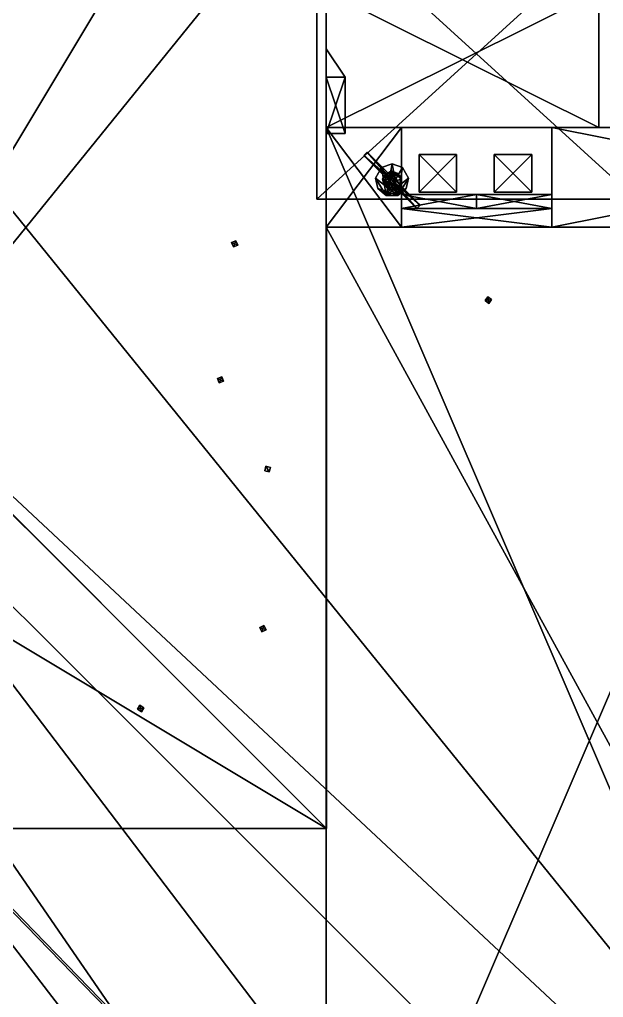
# Model space of a CAD drawing. Extents: x -6144 to 9632, y -5120 to 9632.
# Drawn here: x -3333 to -2836, y 880 to 1713 of the extents above; entities that cross this region are included whole.
import ezdxf

# ---------------------------------------------------------------- set-up
doc = ezdxf.new("R2010")
doc.units = 0

msp = doc.modelspace()

# ---------------------------------------------------------------- meshes
at = {"layer": 'OBJECT000', "color": 50}
mesh = msp.add_polyface(dxfattribs=at)
corners = [(-4793, 405, -10688), (-4793, 2667, -10688), (-4793, 2667, 4992), (-4793, 405, 4992), (-2375, 2667, -10688), (-2375, 405, -10688), (-2375, 405, 4992), (-2375, 2667, 4992), (-2453, 327, -10688), (-4715.010742, 327, -10688), (-4715.010742, 327, 4992), (-2453, 327, 4992), (-4715, 2745, -10688), (-2453, 2745, -10688), (-2453, 2745, 4992), (-4715, 2745, 4992)]
mesh.append_faces([[corners[k] for k in face] for face in [(1, 3, 0), (5, 7, 4), (9, 11, 8), (13, 15, 12), (0, 12, 1), (2, 10, 3), (1, 15, 2), (9, 3, 10), (5, 11, 6), (13, 7, 14)]], dxfattribs={"vtx0": -1})
mesh.append_faces([[corners[k] for k in face] for face in [(0, 8, 5), (0, 5, 4), (0, 4, 13), (0, 13, 12), (2, 14, 7), (2, 7, 6), (2, 6, 11), (2, 11, 10)]], dxfattribs={"vtx0": -1, "vtx2": -1})
mesh.append_faces([[corners[k] for k in face] for face in [(1, 2, 3), (5, 6, 7), (9, 10, 11), (13, 14, 15), (0, 9, 8), (2, 15, 14), (1, 12, 15), (9, 0, 3), (5, 8, 11), (13, 4, 7)]], dxfattribs={"vtx2": -1})
at = {"layer": 'OBJECT002', "color": 50}
mesh = msp.add_polyface(dxfattribs=at)
corners = [(-4715, 405, 5104), (-4715, 405, 4992), (-4715, 2667, 4992), (-4715, 2667, 5104), (-3072, 2667, 5104), (-3072, 2667, 4992), (-3072, 405, 4992), (-3072, 405, 5104)]
mesh.append_faces([[corners[k] for k in face] for face in [(1, 3, 0), (5, 7, 4), (6, 0, 7), (2, 4, 3), (1, 5, 2), (3, 7, 0)]], dxfattribs={"vtx0": -1})
mesh.append_faces([[corners[k] for k in face] for face in [(1, 2, 3), (5, 6, 7), (6, 1, 0), (2, 5, 4), (1, 6, 5), (3, 4, 7)]], dxfattribs={"vtx2": -1})
at = {"layer": 'OBJECT073', "color": 50}
mesh = msp.add_polyface(dxfattribs=at)
corners = [(-3072, 405, 5104), (-3072, 405, 4992), (-3072, 1536, 4992), (-3072, 1536, 5104), (-2453, 1536, 5104), (-2453, 1536, 4992), (-2453, 405, 4992), (-2453, 405, 5104)]
mesh.append_faces([[corners[k] for k in face] for face in [(1, 3, 0), (5, 7, 4), (6, 0, 7), (2, 4, 3), (1, 5, 2), (3, 7, 0)]], dxfattribs={"vtx0": -1})
mesh.append_faces([[corners[k] for k in face] for face in [(1, 2, 3), (5, 6, 7), (6, 1, 0), (2, 5, 4), (1, 6, 5), (3, 4, 7)]], dxfattribs={"vtx2": -1})
at = {"layer": 'OBJECT1075', "color": 50}
mesh = msp.add_polyface(dxfattribs=at)
corners = [(-3123.410156, 1332.451172, 5120), (-3119.546875, 1331.410156, 5120), (-3119.546875, 1331.410156, 5312), (-3123.409668, 1332.45105, 5312), (-3124.451172, 1328.590332, 5120), (-3120.583984, 1327.546875, 5120), (-3124.451172, 1328.585938, 5312), (-3120.587402, 1327.549194, 5312)]
mesh.append_faces([[corners[k] for k in face] for face in [(1, 3, 0), (0, 5, 1), (3, 7, 6), (1, 7, 2), (0, 6, 4), (4, 7, 5)]], dxfattribs={"vtx0": -1})
mesh.append_faces([[corners[k] for k in face] for face in [(1, 2, 3), (0, 4, 5), (3, 2, 7), (1, 5, 7), (0, 3, 6), (4, 6, 7)]], dxfattribs={"vtx2": -1})
at = {"layer": 'OBJECT1145', "color": 50}
mesh = msp.add_polyface(dxfattribs=at)
corners = [(-3163.16748, 1403.42981, 5312), (-3163.16748, 1403.42981, 5120), (-3164.568359, 1407.173462, 5120), (-3164.568604, 1407.174438, 5312), (-3160.829834, 1408.572388, 5312), (-3160.830322, 1408.571167, 5120), (-3159.429932, 1404.831177, 5120), (-3159.429199, 1404.831543, 5312)]
mesh.append_faces([[corners[k] for k in face] for face in [(1, 3, 0), (5, 7, 4), (2, 4, 3), (6, 0, 7), (1, 5, 2), (3, 7, 0)]], dxfattribs={"vtx0": -1})
mesh.append_faces([[corners[k] for k in face] for face in [(1, 2, 3), (5, 6, 7), (2, 5, 4), (6, 1, 0), (1, 6, 5), (3, 4, 7)]], dxfattribs={"vtx2": -1})
at = {"layer": 'OBJECT1161', "color": 50}
mesh = msp.add_polyface(dxfattribs=at)
corners = [(-3011.203857, 1581.711914, 5120), (-3016.53125, 1584, 5120), (-3020.80127, 1581.710327, 5120), (-3024, 1577.139648, 5120), (-3022.929932, 1572.572021, 5120), (-3018.667969, 1568, 5120), (-3013.332031, 1568, 5120), (-3009.068848, 1571.433716, 5120), (-3008, 1577.136963, 5120), (-3018.669189, 1568, 5776), (-3022.929688, 1572.570313, 5776), (-3024, 1577.140015, 5776), (-3020.797852, 1581.712036, 5776), (-3016.529541, 1584, 5776), (-3011.204102, 1581.713135, 5776), (-3008, 1577.137451, 5776), (-3009.070557, 1571.432251, 5776), (-3013.332031, 1568, 5776)]
mesh.append_faces([[corners[k] for k in face] for face in [(1, 8, 0), (10, 17, 9), (0, 13, 1), (4, 9, 5), (3, 10, 4), (2, 11, 3), (1, 12, 2), (7, 15, 8), (6, 16, 7), (8, 14, 0), (5, 17, 6)]], dxfattribs={"vtx0": -1})
mesh.append_faces([[corners[k] for k in face] for face in [(1, 3, 4), (1, 4, 5), (1, 5, 6), (1, 6, 7), (1, 7, 8), (10, 12, 13), (10, 13, 14), (10, 14, 15), (10, 15, 16), (10, 16, 17)]], dxfattribs={"vtx0": -1, "vtx2": -1})
mesh.append_faces([[corners[k] for k in face] for face in [(1, 2, 3), (10, 11, 12), (0, 14, 13), (4, 10, 9), (3, 11, 10), (2, 12, 11), (1, 13, 12), (7, 16, 15), (6, 17, 16), (8, 15, 14), (5, 9, 17)]], dxfattribs={"vtx2": -1})
at = {"layer": 'OBJECT1223', "color": 50}
mesh = msp.add_polyface(dxfattribs=at)
corners = [(-2993, 1598, 4992), (-2993, 1566, 4992), (-2961, 1566, 4992), (-2961, 1598, 4992), (-2993, 1566, 4996), (-2993, 1598, 4996), (-2961, 1598, 4996), (-2961, 1566, 4996)]
mesh.append_faces([[corners[k] for k in face] for face in [(1, 3, 0), (5, 7, 4), (0, 4, 1), (2, 6, 3), (1, 7, 2), (3, 5, 0)]], dxfattribs={"vtx0": -1})
mesh.append_faces([[corners[k] for k in face] for face in [(1, 2, 3), (5, 6, 7), (0, 5, 4), (2, 7, 6), (1, 4, 7), (3, 6, 5)]], dxfattribs={"vtx2": -1})
at = {"layer": 'OBJECT1240', "color": 50}
mesh = msp.add_polyface(dxfattribs=at)
corners = [(-3230.638672, 1128.757813, 5120), (-3232.755859, 1125.363281, 5120), (-3229.360352, 1123.241699, 5120), (-3227.239014, 1126.640503, 5120), (-3227.242188, 1126.636719, 5312), (-3229.359375, 1123.246094, 5312), (-3232.759766, 1125.358887, 5312), (-3230.638672, 1128.760498, 5312)]
mesh.append_faces([[corners[k] for k in face] for face in [(1, 3, 0), (5, 7, 4), (2, 4, 3), (0, 6, 1), (1, 5, 2), (3, 7, 0)]], dxfattribs={"vtx0": -1})
mesh.append_faces([[corners[k] for k in face] for face in [(1, 2, 3), (5, 6, 7), (2, 5, 4), (0, 7, 6), (1, 6, 5), (3, 4, 7)]], dxfattribs={"vtx2": -1})
at = {"layer": 'OBJECT1340', "color": 50}
mesh = msp.add_polyface(dxfattribs=at)
corners = [(-3128.669922, 1194.941406, 5120), (-3126.939453, 1191.332031, 5120), (-3123.328125, 1193.066406, 5120), (-3125.056152, 1196.672241, 5120), (-3126.941406, 1191.332031, 5312), (-3128.670654, 1194.940796, 5312), (-3125.058594, 1196.667969, 5312), (-3123.330078, 1193.0625, 5312)]
mesh.append_faces([[corners[k] for k in face] for face in [(1, 3, 0), (5, 7, 4), (2, 6, 3), (0, 4, 1), (1, 7, 2), (3, 5, 0)]], dxfattribs={"vtx0": -1})
mesh.append_faces([[corners[k] for k in face] for face in [(1, 2, 3), (5, 6, 7), (2, 7, 6), (0, 5, 4), (1, 4, 7), (3, 6, 5)]], dxfattribs={"vtx2": -1})
at = {"layer": 'OBJECT1473', "color": 50}
mesh = msp.add_polyface(dxfattribs=at)
corners = [(-3037.210938, 1600.039063, 5618), (-3040.035156, 1597.214844, 5618), (-2994.789063, 1551.964844, 5618), (-2991.962891, 1554.790894, 5618), (-3040.035156, 1597.210938, 5630), (-3037.208984, 1600.037109, 5630), (-2991.960938, 1554.789063, 5630), (-2994.792969, 1551.957031, 5630)]
mesh.append_faces([[corners[k] for k in face] for face in [(1, 3, 0), (5, 7, 4), (2, 6, 3), (0, 4, 1), (1, 7, 2), (3, 5, 0)]], dxfattribs={"vtx0": -1})
mesh.append_faces([[corners[k] for k in face] for face in [(1, 2, 3), (5, 6, 7), (2, 7, 6), (0, 5, 4), (1, 4, 7), (3, 6, 5)]], dxfattribs={"vtx2": -1})
at = {"layer": 'OBJECT1491', "color": 50}
mesh = msp.add_polyface(dxfattribs=at)
corners = [(-3011, 1563, 5690), (-3021, 1563, 5690), (-3021, 1563, 5696), (-3011, 1563, 5696), (-3004, 1569, 5690), (-3002, 1578, 5690), (-3007, 1587, 5690), (-3016, 1590, 5690), (-3025, 1587, 5690), (-3030, 1578, 5690), (-3028, 1569, 5690), (-3028, 1569, 5696), (-3030, 1578, 5696), (-3025, 1587, 5696), (-3016, 1590, 5696), (-3007, 1587, 5696), (-3002, 1578, 5696), (-3004, 1569, 5696)]
mesh.append_faces([[corners[k] for k in face] for face in [(1, 3, 0), (0, 10, 1), (2, 17, 3), (6, 14, 7), (1, 11, 2), (9, 11, 10), (8, 12, 9), (7, 13, 8), (4, 16, 5), (0, 17, 4), (5, 15, 6)]], dxfattribs={"vtx0": -1})
mesh.append_faces([[corners[k] for k in face] for face in [(0, 5, 6), (0, 6, 7), (0, 7, 8), (0, 8, 9), (0, 9, 10), (2, 12, 13), (2, 13, 14), (2, 14, 15), (2, 15, 16), (2, 16, 17)]], dxfattribs={"vtx0": -1, "vtx2": -1})
mesh.append_faces([[corners[k] for k in face] for face in [(1, 2, 3), (0, 4, 5), (2, 11, 12), (6, 15, 14), (1, 10, 11), (9, 12, 11), (8, 13, 12), (7, 14, 13), (4, 17, 16), (0, 3, 17), (5, 16, 15)]], dxfattribs={"vtx2": -1})
at = {"layer": 'OBJECT1525', "color": 50}
mesh = msp.add_polyface(dxfattribs=at)
corners = [(-2929, 1566, 4996), (-2929, 1566, 4992), (-2929, 1598, 4992), (-2929, 1598, 4996), (-2897, 1598, 4996), (-2897, 1598, 4992), (-2897, 1566, 4992), (-2897, 1566, 4996)]
mesh.append_faces([[corners[k] for k in face] for face in [(1, 3, 0), (5, 7, 4), (6, 0, 7), (2, 4, 3), (1, 5, 2), (3, 7, 0)]], dxfattribs={"vtx0": -1})
mesh.append_faces([[corners[k] for k in face] for face in [(1, 2, 3), (5, 6, 7), (6, 1, 0), (2, 5, 4), (1, 6, 5), (3, 4, 7)]], dxfattribs={"vtx2": -1})
at = {"layer": 'OBJECT1623', "color": 50}
mesh = msp.add_polyface(dxfattribs=at)
corners = [(-2931.210938, 1474.4375, 5120), (-2934.442139, 1476.78833, 5120), (-2936.792969, 1473.558594, 5120), (-2933.566406, 1471.210938, 5120), (-2933.558594, 1471.210938, 5312), (-2936.789307, 1473.561768, 5312), (-2934.441406, 1476.789063, 5312), (-2931.214844, 1474.441406, 5312)]
mesh.append_faces([[corners[k] for k in face] for face in [(1, 3, 0), (5, 7, 4), (0, 6, 1), (2, 4, 3), (3, 7, 0), (1, 5, 2)]], dxfattribs={"vtx0": -1})
mesh.append_faces([[corners[k] for k in face] for face in [(1, 2, 3), (5, 6, 7), (0, 7, 6), (2, 5, 4), (3, 4, 7), (1, 6, 5)]], dxfattribs={"vtx2": -1})
at = {"layer": 'OBJECT1671', "color": 50}
mesh = msp.add_polyface(dxfattribs=at)
corners = [(-3148.890625, 1524.601563, 5120), (-3152.601563, 1523.111328, 5120), (-3151.105469, 1519.398438, 5120), (-3147.39917, 1520.886963, 5120), (-3147.402344, 1520.886719, 5312), (-3151.105469, 1519.400391, 5312), (-3152.597656, 1523.111328, 5312), (-3148.890625, 1524.600098, 5312)]
mesh.append_faces([[corners[k] for k in face] for face in [(1, 3, 0), (5, 7, 4), (2, 4, 3), (0, 6, 1), (1, 5, 2), (3, 7, 0)]], dxfattribs={"vtx0": -1})
mesh.append_faces([[corners[k] for k in face] for face in [(1, 2, 3), (5, 6, 7), (2, 5, 4), (0, 7, 6), (1, 6, 5), (3, 4, 7)]], dxfattribs={"vtx2": -1})
at = {"layer": 'OBJECT180', "color": 50}
mesh = msp.add_polyface(dxfattribs=at)
corners = [(-5120, -512, -11328), (-5120, -512, -11360), (-5120, 3584, -11360), (-5120, 3584, -11328), (-2304, 3584, -11328), (-2304, 3584, -11360), (-2304, -512, -11360), (-2304, -512, -11328)]
mesh.append_faces([[corners[k] for k in face] for face in [(1, 3, 0), (5, 7, 4), (6, 0, 7), (2, 4, 3), (1, 5, 2), (3, 7, 0)]], dxfattribs={"vtx0": -1})
mesh.append_faces([[corners[k] for k in face] for face in [(1, 2, 3), (5, 6, 7), (6, 1, 0), (2, 5, 4), (1, 6, 5), (3, 4, 7)]], dxfattribs={"vtx2": -1})
at = {"layer": 'OBJECT265', "color": 50}
mesh = msp.add_polyface(dxfattribs=at)
corners = [(-2880, 1536, 5104), (-2880, 1621, 5104), (-2453, 1621, 5104), (-2453, 1536, 5104), (-2880, 1621, 4992), (-2880, 1536, 4992), (-2453, 1536, 4992), (-2453, 1621, 4992)]
mesh.append_faces([[corners[k] for k in face] for face in [(1, 3, 0), (1, 5, 4), (3, 7, 6), (0, 6, 5), (2, 4, 7), (5, 7, 4)]], dxfattribs={"vtx0": -1})
mesh.append_faces([[corners[k] for k in face] for face in [(1, 2, 3), (1, 0, 5), (3, 2, 7), (0, 3, 6), (2, 1, 4), (5, 6, 7)]], dxfattribs={"vtx2": -1})
at = {"layer": 'OBJECT266', "color": 50}
mesh = msp.add_polyface(dxfattribs=at)
corners = [(-3072, 1536, 5104), (-3072, 1536, 4992), (-3072, 1621, 4992), (-3072, 1621, 5104), (-3008, 1621, 5104), (-3008, 1621, 4992), (-3008, 1536, 4992), (-3008, 1536, 5104)]
mesh.append_faces([[corners[k] for k in face] for face in [(1, 3, 0), (5, 7, 4), (6, 0, 7), (2, 4, 3), (1, 5, 2), (3, 7, 0)]], dxfattribs={"vtx0": -1})
mesh.append_faces([[corners[k] for k in face] for face in [(1, 2, 3), (5, 6, 7), (6, 1, 0), (2, 5, 4), (1, 6, 5), (3, 4, 7)]], dxfattribs={"vtx2": -1})
at = {"layer": 'OBJECT267', "color": 50}
mesh = msp.add_polyface(dxfattribs=at)
corners = [(-3008, 1536, 5104), (-3008, 1536, 4992), (-3008, 1552, 4992), (-3008, 1552, 5104), (-2880, 1552, 5104), (-2880, 1552, 4992), (-2880, 1536, 4992), (-2880, 1536, 5104)]
mesh.append_faces([[corners[k] for k in face] for face in [(1, 3, 0), (5, 7, 4), (6, 0, 7), (2, 4, 3), (1, 5, 2), (3, 7, 0)]], dxfattribs={"vtx0": -1})
mesh.append_faces([[corners[k] for k in face] for face in [(1, 2, 3), (5, 6, 7), (6, 1, 0), (2, 5, 4), (1, 6, 5), (3, 4, 7)]], dxfattribs={"vtx2": -1})
at = {"layer": 'OBJECT344', "color": 50}
mesh = msp.add_polyface(dxfattribs=at)
corners = [(-3056, 1664, 4992), (-3072, 1664, 4992), (-3072, 1664, 5104), (-3056, 1664, 5104), (-3072, 1688, 4992), (-3072, 1688, 5104)]
mesh.append_faces([[corners[k] for k in face] for face in [(0, 4, 1), (2, 5, 3)]])
mesh.append_faces([[corners[k] for k in face] for face in [(1, 3, 0), (0, 5, 4), (1, 5, 2)]], dxfattribs={"vtx0": -1})
mesh.append_faces([[corners[k] for k in face] for face in [(1, 2, 3), (0, 3, 5), (1, 4, 5)]], dxfattribs={"vtx2": -1})
at = {"layer": 'OBJECT345', "color": 50}
mesh = msp.add_polyface(dxfattribs=at)
corners = [(-3072, 1616, 5104), (-3072, 1616, 4992), (-3072, 1664, 4992), (-3072, 1664, 5104), (-3056, 1664, 5104), (-3056, 1664, 4992), (-3056, 1616, 4992), (-3056, 1616, 5104)]
mesh.append_faces([[corners[k] for k in face] for face in [(1, 3, 0), (5, 7, 4), (6, 0, 7), (2, 4, 3), (1, 5, 2), (3, 7, 0)]], dxfattribs={"vtx0": -1})
mesh.append_faces([[corners[k] for k in face] for face in [(1, 2, 3), (5, 6, 7), (6, 1, 0), (2, 5, 4), (1, 6, 5), (3, 4, 7)]], dxfattribs={"vtx2": -1})
at = {"layer": 'OBJECT355', "color": 50}
mesh = msp.add_polyface(dxfattribs=at)
corners = [(-6144, -5120, 9664), (-6144, -5120, 9408), (-6144, 3840, 9408), (-6144, 3840, 9664), (2560, 3840, 9664), (2560, 3840, 9408), (2560, -5120, 9408), (2560, -5120, 9664)]
mesh.append_faces([[corners[k] for k in face] for face in [(1, 3, 0), (5, 7, 4), (6, 0, 7), (2, 4, 3), (1, 5, 2), (3, 7, 0)]], dxfattribs={"vtx0": -1})
mesh.append_faces([[corners[k] for k in face] for face in [(1, 2, 3), (5, 6, 7), (6, 1, 0), (2, 5, 4), (1, 6, 5), (3, 4, 7)]], dxfattribs={"vtx2": -1})
at = {"layer": 'OBJECT356', "color": 50}
mesh = msp.add_polyface(dxfattribs=at)
corners = [(2560, -5120, -11616), (-6144, -5120, -11616), (-6144, -5120, -11360), (2560, -5120, -11360), (-6144, 3840, -11616), (2560, 3840, -11616), (2560, 3840, -11360), (-6144, 3840, -11360)]
mesh.append_faces([[corners[k] for k in face] for face in [(1, 3, 0), (5, 7, 4), (4, 0, 5), (2, 6, 3), (1, 7, 2), (5, 3, 6)]], dxfattribs={"vtx0": -1})
mesh.append_faces([[corners[k] for k in face] for face in [(1, 2, 3), (5, 6, 7), (4, 1, 0), (2, 7, 6), (1, 4, 7), (5, 0, 3)]], dxfattribs={"vtx2": -1})
at = {"layer": 'OBJECT397', "color": 50}
mesh = msp.add_polyface(dxfattribs=at)
corners = [(-3072, 576, 5104), (-4544, 576, 5104), (-4544, 576, 5120), (-3072, 576, 5120), (-4544, 2496, 5104), (-3072, 2496, 5104), (-3072, 2496, 5120), (-4544, 2496, 5120)]
mesh.append_faces([[corners[k] for k in face] for face in [(1, 3, 0), (5, 7, 4), (4, 0, 5), (2, 6, 3), (1, 7, 2), (5, 3, 6)]], dxfattribs={"vtx0": -1})
mesh.append_faces([[corners[k] for k in face] for face in [(1, 2, 3), (5, 6, 7), (4, 1, 0), (2, 7, 6), (1, 4, 7), (5, 0, 3)]], dxfattribs={"vtx2": -1})
at = {"layer": 'OBJECT398', "color": 50}
mesh = msp.add_polyface(dxfattribs=at)
corners = [(-3072, 576, 5120), (-3072, 576, 5104), (-3072, 1621, 5104), (-3072, 1621, 5120), (-2624, 1621, 5120), (-2624, 1621, 5104), (-2624, 576, 5104), (-2624, 576, 5120)]
mesh.append_faces([[corners[k] for k in face] for face in [(1, 3, 0), (5, 7, 4), (6, 0, 7), (2, 4, 3), (1, 5, 2), (3, 7, 0)]], dxfattribs={"vtx0": -1})
mesh.append_faces([[corners[k] for k in face] for face in [(1, 2, 3), (5, 6, 7), (6, 1, 0), (2, 5, 4), (1, 6, 5), (3, 4, 7)]], dxfattribs={"vtx2": -1})
at = {"layer": 'OBJECT399', "color": 50}
mesh = msp.add_polyface(dxfattribs=at)
corners = [(-4096, 1023.9375, 5120), (-3712, 1407.941406, 5184), (-3455.942383, 1407.942627, 5184), (-3071.942871, 1023.942627, 5120), (-3712, 1664, 5184), (-4096, 2048, 5120), (-3071.960938, 2048, 5120), (-3455.962402, 1664, 5184)]
mesh.append_faces([[corners[k] for k in face] for face in [(1, 3, 0), (5, 7, 4), (4, 0, 5), (2, 6, 3), (5, 3, 6), (1, 7, 2)]], dxfattribs={"vtx0": -1})
mesh.append_faces([[corners[k] for k in face] for face in [(1, 2, 3), (5, 6, 7), (4, 1, 0), (2, 7, 6), (5, 0, 3), (1, 4, 7)]], dxfattribs={"vtx2": -1})
at = {"layer": 'OBJECT402', "color": 50}
mesh = msp.add_polyface(dxfattribs=at)
corners = [(-3072, 1621, 5120), (-3072, 1621, 5104), (-3072, 1737, 5104), (-3072, 1737, 5120), (-2840, 1737, 5120), (-2840, 1737, 5104), (-2840, 1621, 5104), (-2840, 1621, 5120)]
mesh.append_faces([[corners[k] for k in face] for face in [(1, 3, 0), (5, 7, 4), (6, 0, 7), (2, 4, 3), (1, 5, 2), (3, 7, 0)]], dxfattribs={"vtx0": -1})
mesh.append_faces([[corners[k] for k in face] for face in [(1, 2, 3), (5, 6, 7), (6, 1, 0), (2, 5, 4), (1, 6, 5), (3, 4, 7)]], dxfattribs={"vtx2": -1})
at = {"layer": 'OBJECT734', "color": 50}
mesh = msp.add_polyface(dxfattribs=at)
corners = [(-5888, -4864, -320), (-5888, -4864, -576), (-5888, 3584, -576), (-5888, 3584, -320), (2304, 3584, -320), (2304, 3584, -576), (2304, -4864, -576), (2304, -4864, -320)]
mesh.append_faces([[corners[k] for k in face] for face in [(1, 3, 0), (5, 7, 4), (6, 0, 7), (2, 4, 3), (1, 5, 2), (3, 7, 0)]], dxfattribs={"vtx0": -1})
mesh.append_faces([[corners[k] for k in face] for face in [(1, 2, 3), (5, 6, 7), (6, 1, 0), (2, 5, 4), (1, 6, 5), (3, 4, 7)]], dxfattribs={"vtx2": -1})
at = {"layer": 'OBJECT791', "color": 50}
mesh = msp.add_polyface(dxfattribs=at)
corners = [(-3008, 1552, 5105), (-3008, 1552, 4992), (-3008, 1564, 4992), (-3008, 1564, 5105), (-2944, 1564, 5105), (-2944, 1564, 4992), (-2944, 1552, 4992), (-2944, 1552, 5105)]
mesh.append_faces([[corners[k] for k in face] for face in [(1, 3, 0), (5, 7, 4), (6, 0, 7), (2, 4, 3), (1, 5, 2), (3, 7, 0)]], dxfattribs={"vtx0": -1})
mesh.append_faces([[corners[k] for k in face] for face in [(1, 2, 3), (5, 6, 7), (6, 1, 0), (2, 5, 4), (1, 6, 5), (3, 4, 7)]], dxfattribs={"vtx2": -1})
at = {"layer": 'OBJECT839', "color": 50}
mesh = msp.add_polyface(dxfattribs=at)
corners = [(-2944, 1552, 5105), (-2944, 1552, 4992), (-2944, 1564, 4992), (-2944, 1564, 5105), (-2880, 1564, 5105), (-2880, 1564, 4992), (-2880, 1552, 4992), (-2880, 1552, 5105)]
mesh.append_faces([[corners[k] for k in face] for face in [(1, 3, 0), (5, 7, 4), (6, 0, 7), (2, 4, 3), (1, 5, 2), (3, 7, 0)]], dxfattribs={"vtx0": -1})
mesh.append_faces([[corners[k] for k in face] for face in [(1, 2, 3), (5, 6, 7), (6, 1, 0), (2, 5, 4), (1, 6, 5), (3, 4, 7)]], dxfattribs={"vtx2": -1})
at = {"layer": 'OBJECT841', "color": 50}
mesh = msp.add_polyface(dxfattribs=at)
corners = [(-2808, 1808, 5112), (-2808, 1808, 4984), (-2808, 1560, 4984), (-2808, 1560, 5112), (-3080, 1560, 4984), (-3080, 1560, 5112), (-3080, 1808, 4984), (-3080, 1808, 5112)]
mesh.append_faces([[corners[k] for k in face] for face in [(1, 3, 0), (2, 5, 3), (1, 7, 6), (2, 6, 4), (0, 5, 7), (4, 7, 5)]], dxfattribs={"vtx0": -1})
mesh.append_faces([[corners[k] for k in face] for face in [(1, 2, 3), (2, 4, 5), (1, 0, 7), (2, 1, 6), (0, 3, 5), (4, 6, 7)]], dxfattribs={"vtx2": -1})
at = {"layer": 'OBJECT865', "color": 50}
mesh = msp.add_polyface(dxfattribs=at)
corners = [(-2240, 2880, -11263.597656), (-2240, 2880, -11327.597656), (-2240, 192, -11327.597656), (-2240, 192, -11263.599609), (-4416, 192, -11327.597656), (-4416, 192, -11263.597656), (-4416, 2880, -11327.597656), (-4416, 2880, -11263.599609)]
mesh.append_faces([[corners[k] for k in face] for face in [(1, 3, 0), (2, 5, 3), (1, 7, 6), (2, 6, 4), (0, 5, 7), (4, 7, 5)]], dxfattribs={"vtx0": -1})
mesh.append_faces([[corners[k] for k in face] for face in [(1, 2, 3), (2, 4, 5), (1, 0, 7), (2, 1, 6), (0, 3, 5), (4, 6, 7)]], dxfattribs={"vtx2": -1})
at = {"layer": 'OBJECT902', "color": 50}
mesh = msp.add_polyface(dxfattribs=at)
corners = [(-4608, -3584, -10496), (-4608, -3584, -11336), (-4608, 2816, -11336), (-4608, 2816, -10496), (256, 2816, -10496), (256, 2816, -11336), (256, -3584, -11336), (256, -3584, -10496)]
mesh.append_faces([[corners[k] for k in face] for face in [(1, 3, 0), (5, 7, 4), (6, 0, 7), (2, 4, 3), (1, 5, 2), (3, 7, 0)]], dxfattribs={"vtx0": -1})
mesh.append_faces([[corners[k] for k in face] for face in [(1, 2, 3), (5, 6, 7), (6, 1, 0), (2, 5, 4), (1, 6, 5), (3, 4, 7)]], dxfattribs={"vtx2": -1})

doc.saveas('drawing.dxf')
